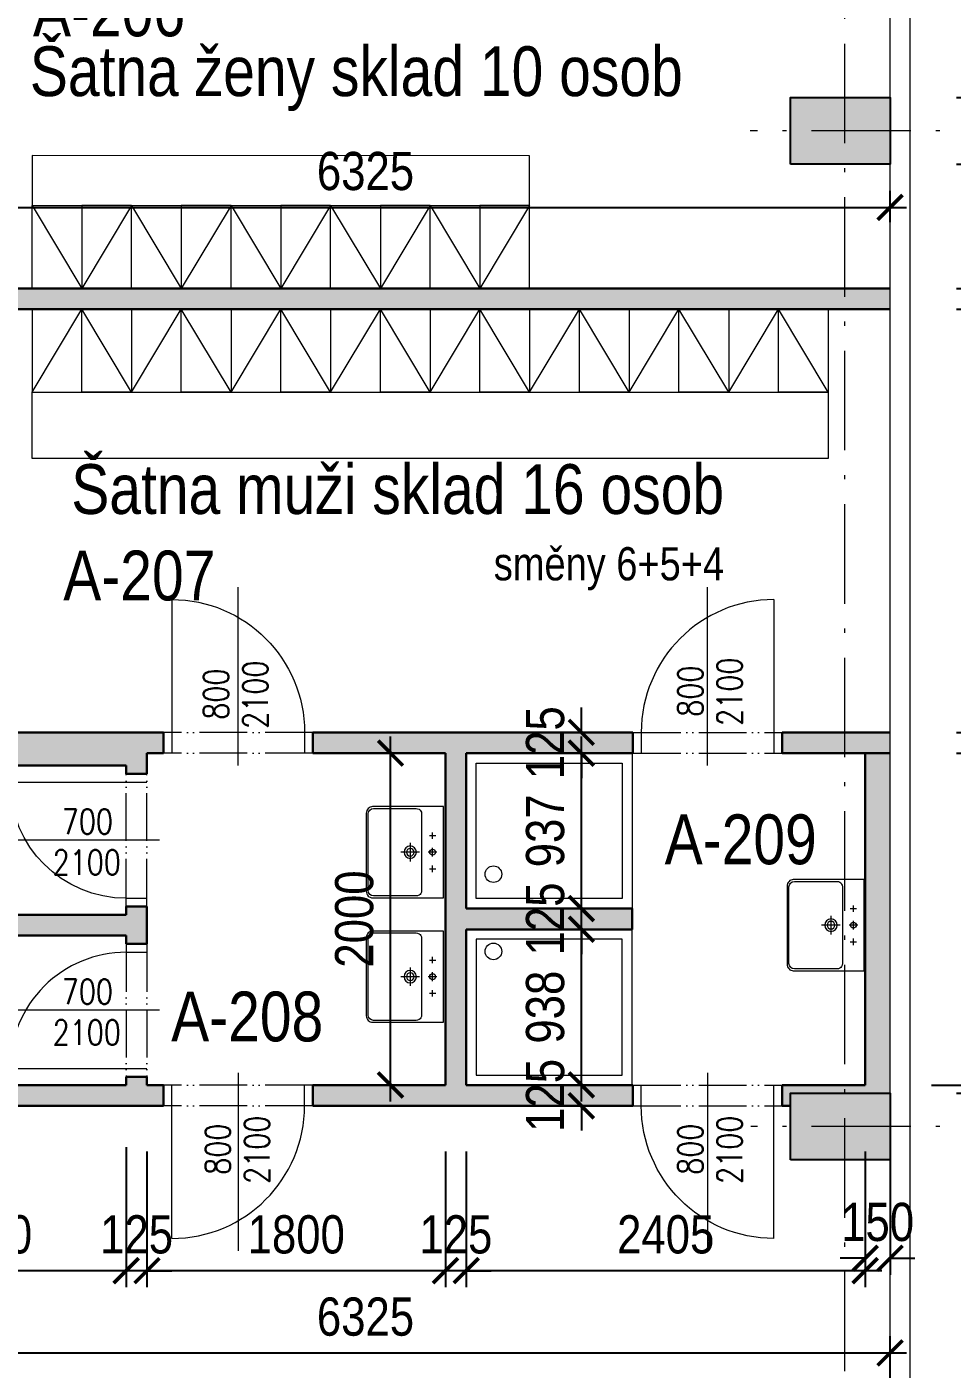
# Model space of a CAD drawing. Header units: millimetres. Extents: x 325046 to 1268204, y 1875583 to 2761998.
# Drawn here: x 1104380 to 1109959, y 2577430 to 2585519 of the extents above; entities that cross this region are included whole.
import ezdxf

# ---------------------------------------------------------------- set-up
doc = ezdxf.new("R2010")
doc.units = ezdxf.units.MM
doc.header["$LTSCALE"] = 100
doc.header["$PDMODE"] = 65
doc.linetypes.add('ACAD_ISO05W100', pattern=[33, 24, -3, 0, -3, 0, -3])
doc.linetypes.add('ACAD_ISO10W100', pattern=[18.5, 12, -3, 0.5, -3])
for name, color, linetype, lineweight, true_color in [('DVEŘE - POPIS', 7, 'Continuous', 5, 0x008a22), ('INTERIÉR', 7, 'Continuous', 5, 0xa65930), ('otvory', 7, 'Continuous', 20, 0xb30000), ('PŘÍČKY - SDK', 7, 'Continuous', 30, 0x6a1174), ('SANITA  - NOVÁ', 7, 'Continuous', 13, 0x3f3fde)]:
    doc.layers.add(name, color=color, linetype=linetype, lineweight=lineweight, true_color=true_color)
for name, color, linetype in [('kóty 100', 5, 'Continuous'), ('ČÍSLO MÍSTNOSTI', 4, 'Continuous'), ('ŽB- SLOUPY', 3, 'Continuous')]:
    doc.layers.add(name, color=color, linetype=linetype)
for name, color, linetype, lineweight in [('Objekty - osy', 5, 'ACAD_ISO10W100', 20), ('OBVODOVÝ PLÁŠŤ', 2, 'Continuous', 9), ('ŽB - Šraf-prefa', 253, 'Continuous', 13)]:
    doc.layers.add(name, color=color, linetype=linetype, lineweight=lineweight)
doc.layers.add('POPIS MÍSTNOSTÍ', color=7, linetype='Continuous', true_color=0x072bf2)
doc.layers.add('ŠRAF - SDK', color=7, linetype='Continuous', true_color=0xfbe0ee)
doc.styles.add('ARIAL NARROW', font='ARIALN.TTF')
doc.styles.add('FSIMPLEX', font='simplex.shx')
doc.dimstyles.new('100', dxfattribs={"dimscale": 100, "dimtxt": 2.3, "dimasz": 1.5, "dimexe": 1, "dimexo": 4, "dimgap": 1, "dimtad": 1, "dimdec": 0, "dimzin": 0, "dimdsep": 46, "dimtxsty": 'ARIAL NARROW', "dimblk": 'ARCHTICK', "dimcen": 4, "dimdle": 1, "dimclrd": 256, "dimclre": 256, "dimclrt": 7, "dimadec": 0, "dimazin": 0, "dimtfac": 1, "dimtdec": 0, "dimtix": 1, "dimtofl": 0, "dimtmove": 0, "dimatfit": 2, "dimldrblk": 'OBLIQUE', "dimfxl": 1, "dimtolj": 1, "dimtzin": 0, "dimlwd": -1, "dimlwe": -1, "dimarcsym": 1})

# ---------------------------------------------------------------- blocks, each defined once
blk = doc.blocks.new('A$C2DFD14CC')
at = {"layer": 'otvory', "linetype": 'ACAD_ISO05W100', "ltscale": 0.12}
for p, q in [((75, 0), (75, 800)), ((200, 0), (200, 800))]:
    blk.add_line(p, q, dxfattribs=at)
at = {"layer": 'otvory'}
for p, q in [((900, 750), (75, 750)), ((200, 50), (75, 50))]:
    blk.add_line(p, q, dxfattribs=at)
at = {"layer": 'otvory', "ltscale": 2, "transparency": 33554687}
blk.add_line((0, 400), (900, 400), dxfattribs=at)
blk.add_arc((200, 750), 700, 270, 0, dxfattribs=at)
blk = doc.blocks.new('umyvadlo')
for points in [[(-80.5, -65), (-100, -65), (-119.5, -65)], [(-100, -84.5), (-100, -65), (-100, -45.5)], [(26.2, -65), (-26.2, -65)], [(0, -38.8), (0, -91.2)], [(119.5, -65), (100, -65), (80.5, -65)], [(100, -84.5), (100, -65), (100, -45.5)], [(0, -143.8), (0, -256.2)], [(-56.2, -200), (56.2, -200)]]:
    blk.add_lwpolyline(points)
for points in [[(275, 0), (275, 0), (-275, 0), (-275, 0)], [(-275, 0), (-275, 0), (-275, -418.8), (-275, -418.8)], [(275, -418.8), (275, -418.8), (275, 0), (275, 0)], [(-275, -418.8), (-275, -418.8), (-275, -427.1), (-275, -427.1)], [(-275, -427.1), (-274.5, -436.8), (-270.6, -446.1), (-263.9, -453.1)], [(-263.9, -453.1), (-256.6, -460.7), (-246.3, -465), (-235.7, -465)], [(-235.7, -465), (-235.7, -465), (0, -465), (0, -465)], [(0, -465), (0, -465), (235.7, -465), (235.7, -465)], [(235.7, -465), (246.2, -465), (256.6, -460.7), (263.9, -453.1)], [(263.9, -453.1), (270.6, -446.1), (274.5, -436.8), (275, -427.1)], [(275, -427.1), (275, -427.1), (275, -418.8), (275, -418.8)]]:
    blk.add_open_spline(points, degree=3)
for points, knots in [([(17.5, -65), (17.5, -55.3), (9.7, -47.5), (0, -47.5), (-9.7, -47.5), (-17.5, -55.3), (-17.5, -65), (-17.5, -74.7), (-9.7, -82.5), (0, -82.5), (9.7, -82.5), (17.5, -74.7), (17.5, -65)], [0, 0, 0, 0, 1, 1, 1, 2, 2, 2, 3, 3, 3, 4, 4, 4, 4]), ([(0, -453.3), (0, -453.3), (231, -453.3), (231, -453.3), (248.9, -453.3), (263.3, -438.4), (263.3, -420.6), (263.3, -420.6), (263.3, -170.8), (263.3, -170.8), (263.3, -170.8), (263.3, -164.8), (263.3, -164.8), (263.3, -158.4), (262.3, -152.5), (259, -147), (256.3, -142.6), (252.5, -138.7), (248.1, -135.9), (243.2, -132.8), (237.7, -131.5), (231.9, -131.4), (231.9, -131.4), (231.9, -131.4), (231.9, -131.4), (231.9, -131.4), (0, -131.4), (0, -131.4), (0, -131.4), (0, -131.4), (0, -131.4), (0, -131.4), (-231.9, -131.4), (-231.9, -131.4), (-231.9, -131.4), (-231.9, -131.4), (-231.9, -131.4), (-237.7, -131.5), (-243.2, -132.8), (-248.1, -135.9), (-252.5, -138.7), (-256.3, -142.6), (-259, -147), (-262.3, -152.5), (-263.3, -158.4), (-263.3, -164.8), (-263.3, -164.8), (-263.3, -170.8), (-263.3, -170.8), (-263.3, -170.8), (-263.3, -420.6), (-263.3, -420.6), (-263.3, -438.4), (-248.9, -453.3), (-231, -453.3), (-231, -453.3), (0, -453.3), (0, -453.3)], [0, 0, 0, 0, 1, 1, 1, 2, 2, 2, 3, 3, 3, 4, 4, 4, 5, 5, 5, 6, 6, 6, 7, 7, 7, 8, 8, 8, 9, 9, 9, 10, 10, 10, 11, 11, 11, 12, 12, 12, 13, 13, 13, 14, 14, 14, 15, 15, 15, 16, 16, 16, 17, 17, 17, 18, 18, 18, 19, 19, 19, 19]), ([(-37.5, -200), (-37.5, -179.3), (-20.7, -162.5), (0, -162.5), (20.7, -162.5), (37.5, -179.3), (37.5, -200), (37.5, -220.7), (20.7, -237.5), (0, -237.5), (-20.7, -237.5), (-37.5, -220.7), (-37.5, -200)], [0, 0, 0, 0, 1, 1, 1, 2, 2, 2, 3, 3, 3, 4, 4, 4, 4]), ([(-23, -200), (-23, -187.3), (-12.7, -177), (0, -177), (12.7, -177), (23, -187.3), (23, -200), (23, -212.7), (12.7, -223), (0, -223), (-12.7, -223), (-23, -212.7), (-23, -200)], [0, 0, 0, 0, 1, 1, 1, 2, 2, 2, 3, 3, 3, 4, 4, 4, 4])]:
    blk.add_open_spline(points, degree=3, knots=knots)
blk = doc.blocks.new('A$C2DA8013F')
at = {"layer": 'otvory', "linetype": 'ACAD_ISO05W100', "ltscale": 0.12}
for p, q in [((874.6, 0), (874.6, 900)), ((999.6, 0), (999.6, 900))]:
    blk.add_line(p, q, dxfattribs=at)
at = {"layer": 'otvory'}
for p, q in [((74.6, 850), (999.6, 850)), ((874.6, 50), (999.6, 50))]:
    blk.add_line(p, q, dxfattribs=at)
at = {"layer": 'otvory', "ltscale": 2, "transparency": 33554687}
blk.add_line((1073.7, 450), (0, 450), dxfattribs=at)
blk.add_arc((874.6, 850), 800, 180, 270, dxfattribs=at)
blk = doc.blocks.new('_ARCHTICK')
at = {"color": 0, "linetype": 'ByBlock', "const_width": 0.15}
blk.add_lwpolyline([(-0.5, -0.5), (0.5, 0.5)], dxfattribs=at)
blk = doc.blocks.new('*D359')
at = {"layer": 'Defpoints', "color": 0, "transparency": 16777216}
for p in [(1107723.2, 2579142.7), (1108034.2, 2579142.7), (1108034.2, 2579017.7)]:
    blk.add_point(p, dxfattribs=at)
at = {"layer": 'kóty 100', "transparency": 16777216}
for p, q in [((1107723.2, 2579142.7), (1107723.2, 2579292.7)), ((1107634.2, 2579142.7), (1107623.2, 2579142.7)), ((1107634.2, 2579017.7), (1107623.2, 2579017.7)), ((1107723.2, 2579017.7), (1107723.2, 2578867.7))]:
    blk.add_line(p, q, dxfattribs=at)
at = {"layer": 'kóty 100', "transparency": 16777216, "xscale": 150, "yscale": 150, "zscale": 150}
for p, rotation in [((1107723.2, 2579142.7), 270), ((1107723.2, 2579017.7), 90)]:
    blk.add_blockref('_ARCHTICK', p, dxfattribs=dict(at, rotation=rotation))
at = {"layer": 'kóty 100', "color": 7, "transparency": 16777216, "insert": (1107505.8, 2579080.2), "char_height": 230, "attachment_point": 5, "rotation": 90, "style": 'ARIAL NARROW'}
blk.add_mtext('\\A1;125', dxfattribs=at)
blk = doc.blocks.new('_Oblique')
at = {"color": 0, "lineweight": -2}
blk.add_line((-0.5, -0.5), (0.5, 0.5), dxfattribs=at)
blk = doc.blocks.new('*D360')
at = {"layer": 'Defpoints', "color": 0, "transparency": 16777216}
for p in [(1107723.2, 2580080.7), (1108029.2, 2580080.7), (1108029.2, 2579142.7)]:
    blk.add_point(p, dxfattribs=at)
at = {"layer": 'kóty 100', "transparency": 16777216}
for p, q in [((1107723.2, 2579042.7), (1107723.2, 2580180.7)), ((1107629.2, 2580080.7), (1107623.2, 2580080.7)), ((1107629.2, 2579142.7), (1107623.2, 2579142.7))]:
    blk.add_line(p, q, dxfattribs=at)
at = {"layer": 'kóty 100', "transparency": 16777216, "xscale": 150, "yscale": 150, "zscale": 150}
for p, rotation in [((1107723.2, 2580080.7), 90), ((1107723.2, 2579142.7), 270)]:
    blk.add_blockref('_ARCHTICK', p, dxfattribs=dict(at, rotation=rotation))
at = {"layer": 'kóty 100', "color": 7, "transparency": 16777216, "insert": (1107505.8, 2579611.7), "char_height": 230, "attachment_point": 5, "rotation": 90, "style": 'ARIAL NARROW'}
blk.add_mtext('\\A1;938', dxfattribs=at)
blk = doc.blocks.new('*D361')
at = {"layer": 'Defpoints', "color": 0, "transparency": 16777216}
for p in [(1107723.2, 2580205.7), (1108029.2, 2580205.7), (1108029.2, 2580080.7)]:
    blk.add_point(p, dxfattribs=at)
at = {"layer": 'kóty 100', "transparency": 16777216}
for p, q in [((1107723.2, 2580205.7), (1107723.2, 2580355.7)), ((1107629.2, 2580205.7), (1107623.2, 2580205.7)), ((1107629.2, 2580080.7), (1107623.2, 2580080.7)), ((1107723.2, 2580080.7), (1107723.2, 2579930.7))]:
    blk.add_line(p, q, dxfattribs=at)
at = {"layer": 'kóty 100', "transparency": 16777216, "xscale": 150, "yscale": 150, "zscale": 150}
for p, rotation in [((1107723.2, 2580205.7), 270), ((1107723.2, 2580080.7), 90)]:
    blk.add_blockref('_ARCHTICK', p, dxfattribs=dict(at, rotation=rotation))
at = {"layer": 'kóty 100', "color": 7, "transparency": 16777216, "insert": (1107505.8, 2580143.2), "char_height": 230, "attachment_point": 5, "rotation": 90, "style": 'ARIAL NARROW'}
blk.add_mtext('\\A1;125', dxfattribs=at)
blk = doc.blocks.new('*D362')
at = {"layer": 'Defpoints', "color": 0, "transparency": 16777216}
for p in [(1107723.2, 2581142.7), (1108034.2, 2581142.7), (1108029.2, 2580205.7)]:
    blk.add_point(p, dxfattribs=at)
at = {"layer": 'kóty 100', "transparency": 16777216}
for p, q in [((1107723.2, 2580105.7), (1107723.2, 2581242.7)), ((1107634.2, 2581142.7), (1107623.2, 2581142.7)), ((1107629.2, 2580205.7), (1107623.2, 2580205.7))]:
    blk.add_line(p, q, dxfattribs=at)
at = {"layer": 'kóty 100', "transparency": 16777216, "xscale": 150, "yscale": 150, "zscale": 150}
for p, rotation in [((1107723.2, 2581142.7), 90), ((1107723.2, 2580205.7), 270)]:
    blk.add_blockref('_ARCHTICK', p, dxfattribs=dict(at, rotation=rotation))
at = {"layer": 'kóty 100', "color": 7, "transparency": 16777216, "insert": (1107505.8, 2580674.2), "char_height": 230, "attachment_point": 5, "rotation": 90, "style": 'ARIAL NARROW'}
blk.add_mtext('\\A1;937', dxfattribs=at)
blk = doc.blocks.new('*D363')
at = {"layer": 'Defpoints', "color": 0, "transparency": 16777216}
for p in [(1107723.2, 2581267.7), (1108034.2, 2581267.7), (1108034.2, 2581142.7)]:
    blk.add_point(p, dxfattribs=at)
at = {"layer": 'kóty 100', "transparency": 16777216}
for p, q in [((1107723.2, 2581267.7), (1107723.2, 2581417.7)), ((1107634.2, 2581267.7), (1107623.2, 2581267.7)), ((1107634.2, 2581142.7), (1107623.2, 2581142.7)), ((1107723.2, 2581142.7), (1107723.2, 2580992.7))]:
    blk.add_line(p, q, dxfattribs=at)
at = {"layer": 'kóty 100', "transparency": 16777216, "xscale": 150, "yscale": 150, "zscale": 150}
for p, rotation in [((1107723.2, 2581267.7), 270), ((1107723.2, 2581142.7), 90)]:
    blk.add_blockref('_ARCHTICK', p, dxfattribs=dict(at, rotation=rotation))
at = {"layer": 'kóty 100', "color": 7, "transparency": 16777216, "insert": (1107505.8, 2581205.2), "char_height": 230, "attachment_point": 5, "rotation": 90, "style": 'ARIAL NARROW'}
blk.add_mtext('\\A1;125', dxfattribs=at)
blk = doc.blocks.new('*D249')
at = {"layer": 'Defpoints', "color": 0, "transparency": 16777216}
for p in [(1109584.2, 2577528.2), (1109584.2, 2576655.1), (1103259.2, 2576405.1)]:
    blk.add_point(p, dxfattribs=at)
at = {"layer": 'kóty 100', "transparency": 16777216}
for p, q in [((1103259.2, 2576805.1), (1103259.2, 2577628.2)), ((1109584.2, 2577055.1), (1109584.2, 2577628.2)), ((1103159.2, 2577528.2), (1109684.2, 2577528.2))]:
    blk.add_line(p, q, dxfattribs=at)
at = {"layer": 'kóty 100', "transparency": 16777216, "xscale": 150, "yscale": 150, "zscale": 150, "rotation": 180}
blk.add_blockref('_ARCHTICK', (1103259.2, 2577528.2), dxfattribs=at)
at = {"layer": 'kóty 100', "transparency": 16777216, "xscale": 150, "yscale": 150, "zscale": 150}
blk.add_blockref('_ARCHTICK', (1109584.2, 2577528.2), dxfattribs=at)
at = {"layer": 'kóty 100', "color": 7, "transparency": 16777216, "insert": (1106421.7, 2577745.6), "char_height": 230, "attachment_point": 5, "style": 'ARIAL NARROW'}
blk.add_mtext('\\A1;6325', dxfattribs=at)
blk = doc.blocks.new('*D379')
at = {"layer": 'Defpoints', "color": 0, "transparency": 16777216}
for p in [(1109434.2, 2579142.7), (1109584.2, 2579092.7), (1109434.2, 2578098.7)]:
    blk.add_point(p, dxfattribs=at)
at = {"layer": 'kóty 100', "transparency": 16777216}
for p, q in [((1109434.2, 2578742.7), (1109434.2, 2577998.7)), ((1109584.2, 2578692.7), (1109584.2, 2577998.7)), ((1109434.2, 2578098.7), (1109284.2, 2578098.7)), ((1109584.2, 2578098.7), (1109734.2, 2578098.7))]:
    blk.add_line(p, q, dxfattribs=at)
at = {"layer": 'kóty 100', "transparency": 16777216, "xscale": 150, "yscale": 150, "zscale": 150}
blk.add_blockref('_ARCHTICK', (1109434.2, 2578098.7), dxfattribs=at)
at = {"layer": 'kóty 100', "transparency": 16777216, "xscale": 150, "yscale": 150, "zscale": 150, "rotation": 180}
blk.add_blockref('_ARCHTICK', (1109584.2, 2578098.7), dxfattribs=at)
at = {"layer": 'kóty 100', "color": 7, "transparency": 16777216, "insert": (1109509.2, 2578316.1), "char_height": 230, "attachment_point": 5, "style": 'ARIAL NARROW'}
blk.add_mtext('\\A1;150', dxfattribs=at)
blk = doc.blocks.new('*D380')
at = {"layer": 'Defpoints', "color": 0, "transparency": 16777216}
for p in [(1107029.2, 2579142.7), (1109434.2, 2579142.7), (1107029.2, 2578023.7)]:
    blk.add_point(p, dxfattribs=at)
at = {"layer": 'kóty 100', "transparency": 16777216}
for p, q in [((1107029.2, 2578742.7), (1107029.2, 2577923.7)), ((1109434.2, 2578742.7), (1109434.2, 2577923.7)), ((1109534.2, 2578023.7), (1106929.2, 2578023.7))]:
    blk.add_line(p, q, dxfattribs=at)
at = {"layer": 'kóty 100', "transparency": 16777216, "xscale": 150, "yscale": 150, "zscale": 150, "rotation": 180}
blk.add_blockref('_ARCHTICK', (1107029.2, 2578023.7), dxfattribs=at)
at = {"layer": 'kóty 100', "transparency": 16777216, "xscale": 150, "yscale": 150, "zscale": 150}
blk.add_blockref('_ARCHTICK', (1109434.2, 2578023.7), dxfattribs=at)
at = {"layer": 'kóty 100', "color": 7, "transparency": 16777216, "insert": (1108231.7, 2578241.1), "char_height": 230, "attachment_point": 5, "style": 'ARIAL NARROW'}
blk.add_mtext('\\A1;2405', dxfattribs=at)
blk = doc.blocks.new('*D381')
at = {"layer": 'Defpoints', "color": 0, "transparency": 16777216}
for p in [(1106904.2, 2579142.7), (1107029.2, 2579142.7), (1106904.2, 2578023.7)]:
    blk.add_point(p, dxfattribs=at)
at = {"layer": 'kóty 100', "transparency": 16777216}
for p, q in [((1106904.2, 2578742.7), (1106904.2, 2577923.7)), ((1107029.2, 2578742.7), (1107029.2, 2577923.7)), ((1106904.2, 2578023.7), (1106754.2, 2578023.7)), ((1107029.2, 2578023.7), (1107179.2, 2578023.7))]:
    blk.add_line(p, q, dxfattribs=at)
at = {"layer": 'kóty 100', "transparency": 16777216, "xscale": 150, "yscale": 150, "zscale": 150}
blk.add_blockref('_ARCHTICK', (1106904.2, 2578023.7), dxfattribs=at)
at = {"layer": 'kóty 100', "transparency": 16777216, "xscale": 150, "yscale": 150, "zscale": 150, "rotation": 180}
blk.add_blockref('_ARCHTICK', (1107029.2, 2578023.7), dxfattribs=at)
at = {"layer": 'kóty 100', "color": 7, "transparency": 16777216, "insert": (1106966.7, 2578241.1), "char_height": 230, "attachment_point": 5, "style": 'ARIAL NARROW'}
blk.add_mtext('\\A1;125', dxfattribs=at)
blk = doc.blocks.new('*D382')
at = {"layer": 'Defpoints', "color": 0, "transparency": 16777216}
for p in [(1105104.2, 2579142.7), (1106904.2, 2579142.7), (1105104.2, 2578023.7)]:
    blk.add_point(p, dxfattribs=at)
at = {"layer": 'kóty 100', "transparency": 16777216}
for p, q in [((1105104.2, 2578742.7), (1105104.2, 2577923.7)), ((1106904.2, 2578742.7), (1106904.2, 2577923.7)), ((1107004.2, 2578023.7), (1105004.2, 2578023.7))]:
    blk.add_line(p, q, dxfattribs=at)
at = {"layer": 'kóty 100', "transparency": 16777216, "xscale": 150, "yscale": 150, "zscale": 150, "rotation": 180}
blk.add_blockref('_ARCHTICK', (1105104.2, 2578023.7), dxfattribs=at)
at = {"layer": 'kóty 100', "transparency": 16777216, "xscale": 150, "yscale": 150, "zscale": 150}
blk.add_blockref('_ARCHTICK', (1106904.2, 2578023.7), dxfattribs=at)
at = {"layer": 'kóty 100', "color": 7, "transparency": 16777216, "insert": (1106004.2, 2578241.1), "char_height": 230, "attachment_point": 5, "style": 'ARIAL NARROW'}
blk.add_mtext('\\A1;1800', dxfattribs=at)
blk = doc.blocks.new('*D383')
at = {"layer": 'Defpoints', "color": 0, "transparency": 16777216}
for p in [(1104979.2, 2579142.7), (1105104.2, 2579142.7), (1104979.2, 2578023.7)]:
    blk.add_point(p, dxfattribs=at)
at = {"layer": 'kóty 100', "transparency": 16777216}
for p, q in [((1104979.2, 2578742.7), (1104979.2, 2577923.7)), ((1105104.2, 2578742.7), (1105104.2, 2577923.7)), ((1104979.2, 2578023.7), (1104829.2, 2578023.7)), ((1105104.2, 2578023.7), (1105254.2, 2578023.7))]:
    blk.add_line(p, q, dxfattribs=at)
at = {"layer": 'kóty 100', "transparency": 16777216, "xscale": 150, "yscale": 150, "zscale": 150}
blk.add_blockref('_ARCHTICK', (1104979.2, 2578023.7), dxfattribs=at)
at = {"layer": 'kóty 100', "transparency": 16777216, "xscale": 150, "yscale": 150, "zscale": 150, "rotation": 180}
blk.add_blockref('_ARCHTICK', (1105104.2, 2578023.7), dxfattribs=at)
at = {"layer": 'kóty 100', "color": 7, "transparency": 16777216, "insert": (1105041.7, 2578241.1), "char_height": 230, "attachment_point": 5, "style": 'ARIAL NARROW'}
blk.add_mtext('\\A1;125', dxfattribs=at)
blk = doc.blocks.new('*D250')
at = {"layer": 'Defpoints', "color": 0, "transparency": 16777216}
for p in [(1103259.2, 2579167.7), (1104979.2, 2579167.7), (1103259.2, 2578023.7)]:
    blk.add_point(p, dxfattribs=at)
at = {"layer": 'kóty 100', "transparency": 16777216}
for p, q in [((1103259.2, 2578767.7), (1103259.2, 2577923.7)), ((1104979.2, 2578767.7), (1104979.2, 2577923.7)), ((1105079.2, 2578023.7), (1103159.2, 2578023.7))]:
    blk.add_line(p, q, dxfattribs=at)
at = {"layer": 'kóty 100', "transparency": 16777216, "xscale": 150, "yscale": 150, "zscale": 150, "rotation": 180}
blk.add_blockref('_ARCHTICK', (1103259.2, 2578023.7), dxfattribs=at)
at = {"layer": 'kóty 100', "transparency": 16777216, "xscale": 150, "yscale": 150, "zscale": 150}
blk.add_blockref('_ARCHTICK', (1104979.2, 2578023.7), dxfattribs=at)
at = {"layer": 'kóty 100', "color": 7, "transparency": 16777216, "insert": (1104119.2, 2578241.1), "char_height": 230, "attachment_point": 5, "style": 'ARIAL NARROW'}
blk.add_mtext('\\A1;1720', dxfattribs=at)
blk = doc.blocks.new('*D384')
at = {"layer": 'Defpoints', "color": 0, "transparency": 16777216}
for p in [(1106572.3, 2581142.7), (1106904.2, 2581142.7), (1106904.2, 2579142.7)]:
    blk.add_point(p, dxfattribs=at)
at = {"layer": 'kóty 100', "transparency": 16777216}
for p, q in [((1106572.3, 2579042.7), (1106572.3, 2581242.7)), ((1106504.2, 2581142.7), (1106472.3, 2581142.7)), ((1106504.2, 2579142.7), (1106472.3, 2579142.7))]:
    blk.add_line(p, q, dxfattribs=at)
at = {"layer": 'kóty 100', "transparency": 16777216, "xscale": 150, "yscale": 150, "zscale": 150}
for p, rotation in [((1106572.3, 2581142.7), 90), ((1106572.3, 2579142.7), 270)]:
    blk.add_blockref('_ARCHTICK', p, dxfattribs=dict(at, rotation=rotation))
at = {"layer": 'kóty 100', "color": 7, "transparency": 16777216, "insert": (1106354.9, 2580142.7), "char_height": 230, "attachment_point": 5, "rotation": 90, "style": 'ARIAL NARROW'}
blk.add_mtext('\\A1;2000', dxfattribs=at)
blk = doc.blocks.new('*D398')
at = {"layer": 'Defpoints', "color": 0, "transparency": 16777216}
for p in [(1109584.2, 2586292.7), (1109584.2, 2585092.7), (1110661.8, 2585092.7)]:
    blk.add_point(p, dxfattribs=at)
at = {"layer": 'kóty 100', "transparency": 16777216}
for p, q in [((1110661.8, 2586392.7), (1110661.8, 2584992.7)), ((1109984.2, 2586292.7), (1110761.8, 2586292.7)), ((1109984.2, 2585092.7), (1110761.8, 2585092.7))]:
    blk.add_line(p, q, dxfattribs=at)
at = {"layer": 'kóty 100', "transparency": 16777216, "xscale": 150, "yscale": 150, "zscale": 150}
for p, rotation in [((1110661.8, 2586292.7), 90), ((1110661.8, 2585092.7), 270)]:
    blk.add_blockref('_ARCHTICK', p, dxfattribs=dict(at, rotation=rotation))
at = {"layer": 'kóty 100', "color": 7, "transparency": 16777216, "insert": (1110444.4, 2585692.7), "char_height": 230, "attachment_point": 5, "rotation": 90, "style": 'ARIAL NARROW'}
blk.add_mtext('\\A1;1200', dxfattribs=at)
blk = doc.blocks.new('*D399')
at = {"layer": 'Defpoints', "color": 0, "transparency": 16777216}
for p in [(1109584.2, 2585092.7), (1109584.2, 2584692.7), (1110661.8, 2584692.7)]:
    blk.add_point(p, dxfattribs=at)
at = {"layer": 'kóty 100', "transparency": 16777216}
for p, q in [((1110661.8, 2585092.7), (1110661.8, 2585242.7)), ((1109984.2, 2585092.7), (1110761.8, 2585092.7)), ((1109984.2, 2584692.7), (1110761.8, 2584692.7)), ((1110661.8, 2584692.7), (1110661.8, 2584542.7))]:
    blk.add_line(p, q, dxfattribs=at)
at = {"layer": 'kóty 100', "transparency": 16777216, "xscale": 150, "yscale": 150, "zscale": 150}
for p, rotation in [((1110661.8, 2585092.7), 270), ((1110661.8, 2584692.7), 90)]:
    blk.add_blockref('_ARCHTICK', p, dxfattribs=dict(at, rotation=rotation))
at = {"layer": 'kóty 100', "color": 7, "transparency": 16777216, "insert": (1110444.4, 2584892.7), "char_height": 230, "attachment_point": 5, "rotation": 90, "style": 'ARIAL NARROW'}
blk.add_mtext('\\A1;400', dxfattribs=at)
blk = doc.blocks.new('*D400')
at = {"layer": 'Defpoints', "color": 0, "transparency": 16777216}
for p in [(1109584.2, 2584692.7), (1109584.2, 2583942.7), (1110661.8, 2583942.7)]:
    blk.add_point(p, dxfattribs=at)
at = {"layer": 'kóty 100', "transparency": 16777216}
for p, q in [((1110661.8, 2584792.7), (1110661.8, 2583842.7)), ((1109984.2, 2584692.7), (1110761.8, 2584692.7)), ((1109984.2, 2583942.7), (1110761.8, 2583942.7))]:
    blk.add_line(p, q, dxfattribs=at)
at = {"layer": 'kóty 100', "transparency": 16777216, "xscale": 150, "yscale": 150, "zscale": 150}
for p, rotation in [((1110661.8, 2584692.7), 90), ((1110661.8, 2583942.7), 270)]:
    blk.add_blockref('_ARCHTICK', p, dxfattribs=dict(at, rotation=rotation))
at = {"layer": 'kóty 100', "color": 7, "transparency": 16777216, "insert": (1110444.4, 2584317.7), "char_height": 230, "attachment_point": 5, "rotation": 90, "style": 'ARIAL NARROW'}
blk.add_mtext('\\A1;750', dxfattribs=at)
blk = doc.blocks.new('*D401')
at = {"layer": 'Defpoints', "color": 0, "transparency": 16777216}
for p in [(1109584.2, 2583942.7), (1109584.2, 2583817.7), (1110661.8, 2583817.7)]:
    blk.add_point(p, dxfattribs=at)
at = {"layer": 'kóty 100', "transparency": 16777216}
for p, q in [((1110661.8, 2583942.7), (1110661.8, 2584092.7)), ((1109984.2, 2583942.7), (1110761.8, 2583942.7)), ((1109984.2, 2583817.7), (1110761.8, 2583817.7)), ((1110661.8, 2583817.7), (1110661.8, 2583667.7))]:
    blk.add_line(p, q, dxfattribs=at)
at = {"layer": 'kóty 100', "transparency": 16777216, "xscale": 150, "yscale": 150, "zscale": 150}
for p, rotation in [((1110661.8, 2583942.7), 270), ((1110661.8, 2583817.7), 90)]:
    blk.add_blockref('_ARCHTICK', p, dxfattribs=dict(at, rotation=rotation))
at = {"layer": 'kóty 100', "color": 7, "transparency": 16777216, "insert": (1110444.4, 2583880.2), "char_height": 230, "attachment_point": 5, "rotation": 90, "style": 'ARIAL NARROW'}
blk.add_mtext('\\A1;125', dxfattribs=at)
blk = doc.blocks.new('*D402')
at = {"layer": 'Defpoints', "color": 0, "transparency": 16777216}
for p in [(1109584.2, 2583817.7), (1109584.2, 2581267.7), (1110661.8, 2581267.7)]:
    blk.add_point(p, dxfattribs=at)
at = {"layer": 'kóty 100', "transparency": 16777216}
for p, q in [((1110661.8, 2583917.7), (1110661.8, 2581167.7)), ((1109984.2, 2583817.7), (1110761.8, 2583817.7)), ((1109984.2, 2581267.7), (1110761.8, 2581267.7))]:
    blk.add_line(p, q, dxfattribs=at)
at = {"layer": 'kóty 100', "transparency": 16777216, "xscale": 150, "yscale": 150, "zscale": 150}
for p, rotation in [((1110661.8, 2583817.7), 90), ((1110661.8, 2581267.7), 270)]:
    blk.add_blockref('_ARCHTICK', p, dxfattribs=dict(at, rotation=rotation))
at = {"layer": 'kóty 100', "color": 7, "transparency": 16777216, "insert": (1110444.4, 2582542.7), "char_height": 230, "attachment_point": 5, "rotation": 90, "style": 'ARIAL NARROW'}
blk.add_mtext('\\A1;2550', dxfattribs=at)
blk = doc.blocks.new('*D403')
at = {"layer": 'Defpoints', "color": 0, "transparency": 16777216}
for p in [(1109584.2, 2581267.7), (1109584.2, 2581142.7), (1110661.8, 2581142.7)]:
    blk.add_point(p, dxfattribs=at)
at = {"layer": 'kóty 100', "transparency": 16777216}
for p, q in [((1110661.8, 2581267.7), (1110661.8, 2581417.7)), ((1109984.2, 2581267.7), (1110761.8, 2581267.7)), ((1109984.2, 2581142.7), (1110761.8, 2581142.7)), ((1110661.8, 2581142.7), (1110661.8, 2580992.7))]:
    blk.add_line(p, q, dxfattribs=at)
at = {"layer": 'kóty 100', "transparency": 16777216, "xscale": 150, "yscale": 150, "zscale": 150}
for p, rotation in [((1110661.8, 2581267.7), 270), ((1110661.8, 2581142.7), 90)]:
    blk.add_blockref('_ARCHTICK', p, dxfattribs=dict(at, rotation=rotation))
at = {"layer": 'kóty 100', "color": 7, "transparency": 16777216, "insert": (1110444.4, 2581205.2), "char_height": 230, "attachment_point": 5, "rotation": 90, "style": 'ARIAL NARROW'}
blk.add_mtext('\\A1;125', dxfattribs=at)
blk = doc.blocks.new('*D404')
at = {"layer": 'Defpoints', "color": 0, "transparency": 16777216}
for p in [(1109434.2, 2579142.7), (1109584.2, 2579092.7), (1110661.8, 2579092.7)]:
    blk.add_point(p, dxfattribs=at)
at = {"layer": 'kóty 100', "transparency": 16777216}
for p, q in [((1110661.8, 2579142.7), (1110661.8, 2579292.7)), ((1109834.2, 2579142.7), (1110761.8, 2579142.7)), ((1109984.2, 2579092.7), (1110761.8, 2579092.7)), ((1110661.8, 2579092.7), (1110661.8, 2578942.7))]:
    blk.add_line(p, q, dxfattribs=at)
at = {"layer": 'kóty 100', "transparency": 16777216, "xscale": 150, "yscale": 150, "zscale": 150}
for p, rotation in [((1110661.8, 2579142.7), 270), ((1110661.8, 2579092.7), 90)]:
    blk.add_blockref('_ARCHTICK', p, dxfattribs=dict(at, rotation=rotation))
at = {"layer": 'kóty 100', "color": 7, "transparency": 16777216, "insert": (1110444.4, 2579117.7), "char_height": 230, "attachment_point": 5, "rotation": 90, "style": 'ARIAL NARROW'}
blk.add_mtext('\\A1;50', dxfattribs=at)
blk = doc.blocks.new('*D406')
at = {"layer": 'Defpoints', "color": 0, "transparency": 16777216}
for p in [(1109584.2, 2584431.6), (1103259.2, 2583942.7), (1109584.2, 2583942.7)]:
    blk.add_point(p, dxfattribs=at)
at = {"layer": 'kóty 100', "transparency": 16777216}
for p, q in [((1103259.2, 2584342.7), (1103259.2, 2584531.6)), ((1109584.2, 2584342.7), (1109584.2, 2584531.6)), ((1103159.2, 2584431.6), (1109684.2, 2584431.6))]:
    blk.add_line(p, q, dxfattribs=at)
at = {"layer": 'kóty 100', "transparency": 16777216, "xscale": 150, "yscale": 150, "zscale": 150, "rotation": 180}
blk.add_blockref('_ARCHTICK', (1103259.2, 2584431.6), dxfattribs=at)
at = {"layer": 'kóty 100', "transparency": 16777216, "xscale": 150, "yscale": 150, "zscale": 150}
blk.add_blockref('_ARCHTICK', (1109584.2, 2584431.6), dxfattribs=at)
at = {"layer": 'kóty 100', "color": 7, "transparency": 16777216, "insert": (1106421.7, 2584649), "char_height": 230, "attachment_point": 5, "style": 'ARIAL NARROW'}
blk.add_mtext('\\A1;6325', dxfattribs=at)
blk = doc.blocks.new('*D409')
at = {"layer": 'Defpoints', "color": 0, "transparency": 16777216}
for p in [(1109584.2, 2581142.7), (1109434.2, 2579142.7), (1110661.8, 2579142.7)]:
    blk.add_point(p, dxfattribs=at)
at = {"layer": 'kóty 100', "transparency": 16777216}
for p, q in [((1110661.8, 2581242.7), (1110661.8, 2579042.7)), ((1109984.2, 2581142.7), (1110761.8, 2581142.7)), ((1109834.2, 2579142.7), (1110761.8, 2579142.7))]:
    blk.add_line(p, q, dxfattribs=at)
at = {"layer": 'kóty 100', "transparency": 16777216, "xscale": 150, "yscale": 150, "zscale": 150}
for p, rotation in [((1110661.8, 2581142.7), 90), ((1110661.8, 2579142.7), 270)]:
    blk.add_blockref('_ARCHTICK', p, dxfattribs=dict(at, rotation=rotation))
at = {"layer": 'kóty 100', "color": 7, "transparency": 16777216, "insert": (1110444.4, 2580142.7), "char_height": 230, "attachment_point": 5, "rotation": 90, "style": 'ARIAL NARROW'}
blk.add_mtext('\\A1;2000', dxfattribs=at)

msp = doc.modelspace()

# ---------------------------------------------------------------- hatches: boundary and pattern name
at = {"layer": 'ŠRAF - SDK'}
h = msp.add_hatch(color=256, dxfattribs=at)
h.dxf.hatch_style = 1
h.paths.add_polyline_path([(1109584.2, 2583942.7), (1103259.2, 2583942.7), (1103259.2, 2585492.7), (1103109.2, 2585492.7), (1103109.2, 2583817.7), (1103409.2, 2583817.7), (1103409.2, 2583117.7), (1103109.2, 2583117.7), (1103109.2, 2582267.7), (1103259.2, 2582267.7), (1103259.2, 2582992.7), (1103534.2, 2582992.7), (1103534.2, 2583817.7), (1109584.2, 2583817.7)])
h = msp.add_hatch(color=256, dxfattribs=at)
h.dxf.hatch_style = 1
h.paths.add_polyline_path([(1108984.2, 2573042.7), (1103259.2, 2573042.7), (1103259.2, 2578067.7), (1103109.2, 2578067.7), (1103109.2, 2572892.7), (1108984.2, 2572892.7)])
h.paths.add_polyline_path([(1105204.2, 2581267.7), (1103259.2, 2581267.7), (1103259.2, 2581367.7), (1103109.2, 2581367.7), (1103109.2, 2578967.7), (1103259.2, 2578967.7), (1103259.2, 2579017.7), (1105204.2, 2579017.7), (1105204.2, 2579142.7), (1105104.2, 2579142.7), (1105104.2, 2579192.7), (1104979.2, 2579192.7), (1104979.2, 2579142.7), (1103259.2, 2579142.7), (1103259.2, 2580042.7), (1104979.2, 2580042.7), (1104979.2, 2579992.7), (1105104.2, 2579992.7), (1105104.2, 2580217.7), (1104979.2, 2580217.7), (1104979.2, 2580167.7), (1103259.2, 2580167.7), (1103259.2, 2581067.7), (1104979.2, 2581067.7), (1104979.2, 2581017.7), (1105104.2, 2581017.7), (1105104.2, 2581142.7), (1105204.2, 2581142.7)])
h = msp.add_hatch(color=256, dxfattribs=at)
h.dxf.hatch_style = 1
h.paths.add_polyline_path([(1108034.2, 2581267.7), (1106104.2, 2581267.7), (1106104.2, 2581142.7), (1106904.2, 2581142.7), (1106904.2, 2579142.7), (1106104.2, 2579142.7), (1106104.2, 2579017.7), (1108034.2, 2579017.7), (1108034.2, 2579142.7), (1107029.2, 2579142.7), (1107029.2, 2580080.7), (1108029.2, 2580080.7), (1108029.2, 2580205.7), (1107029.2, 2580205.7), (1107029.2, 2581142.7), (1108034.2, 2581142.7)])
h.paths.add_polyline_path([(1109584.2, 2581067.7), (1109434.2, 2581067.7), (1109434.2, 2579017.7), (1109584.2, 2579017.7)])
h.paths.add_polyline_path([(1109434.2, 2579142.7), (1108934.2, 2579142.7), (1108934.2, 2579017.7), (1108984.2, 2579017.7), (1109434.2, 2579017.7)])
h.paths.add_polyline_path([(1108934.2, 2581142.7), (1109434.2, 2581142.7), (1109434.2, 2581067.7), (1109584.2, 2581067.7), (1109584.2, 2581267.7), (1108934.2, 2581267.7)])
at = {"layer": 'ŽB - Šraf-prefa'}
h = msp.add_hatch(color=256, dxfattribs=at)
h.dxf.hatch_style = 1
h.paths.add_polyline_path([(1108984.2, 2584692.7), (1108984.2, 2585092.7), (1109584.2, 2585092.7), (1109584.2, 2584692.7)])
h = msp.add_hatch(color=256, dxfattribs=at)
h.dxf.hatch_style = 1
h.paths.add_polyline_path([(1108984.2, 2578692.7), (1108984.2, 2579092.7), (1109584.2, 2579092.7), (1109584.2, 2578692.7)])

# ---------------------------------------------------------------- linework, layer by layer
at = {"layer": 'INTERIÉR'}
for points in [[(1104411.3, 2584442.7), (1107411.3, 2584442.7), (1107411.3, 2584742.7), (1104411.4, 2584743.3), (1104411.3, 2584442.7)], [(1104411.3, 2584442.7), (1104711.3, 2584442.7), (1104711.3, 2583942.7), (1104411.3, 2583942.7), (1104411.3, 2584442.7), (1104711.3, 2583942.7)], [(1105011.3, 2584442.7), (1104711.3, 2584442.7), (1104711.4, 2583942.7), (1105011.4, 2583942.7), (1105011.3, 2584442.7), (1104711.4, 2583942.7)], [(1105011.3, 2584442.7), (1105311.3, 2584442.7), (1105311.3, 2583942.7), (1105011.3, 2583942.7), (1105011.3, 2584442.7), (1105311.3, 2583942.7)], [(1105611.3, 2584442.7), (1105311.3, 2584442.7), (1105311.4, 2583942.7), (1105611.4, 2583942.7), (1105611.3, 2584442.7), (1105311.4, 2583942.7)], [(1105611.3, 2584442.7), (1105911.3, 2584442.7), (1105911.3, 2583942.7), (1105611.3, 2583942.7), (1105611.3, 2584442.7), (1105911.3, 2583942.7)], [(1106211.3, 2584442.7), (1105911.3, 2584442.7), (1105911.4, 2583942.7), (1106211.4, 2583942.7), (1106211.3, 2584442.7), (1105911.4, 2583942.7)], [(1106211.3, 2584442.7), (1106511.3, 2584442.7), (1106511.3, 2583942.7), (1106211.3, 2583942.7), (1106211.3, 2584442.7), (1106511.3, 2583942.7)], [(1106811.3, 2584442.7), (1106511.3, 2584442.7), (1106511.4, 2583942.7), (1106811.4, 2583942.7), (1106811.3, 2584442.7), (1106511.4, 2583942.7)], [(1106811.3, 2584442.7), (1107111.3, 2584442.7), (1107111.3, 2583942.7), (1106811.3, 2583942.7), (1106811.3, 2584442.7), (1107111.3, 2583942.7)], [(1107411.3, 2584442.7), (1107111.3, 2584442.7), (1107111.4, 2583942.7), (1107411.4, 2583942.7), (1107411.3, 2584442.7), (1107111.4, 2583942.7)], [(1104411.3, 2583317.7), (1104711.3, 2583317.7), (1104711.3, 2583817.7), (1104411.3, 2583817.7), (1104411.3, 2583317.7), (1104711.3, 2583817.7)], [(1105011.3, 2583317.7), (1104711.3, 2583317.7), (1104711.4, 2583817.7), (1105011.4, 2583817.7), (1105011.3, 2583317.7), (1104711.4, 2583817.7)], [(1105011.3, 2583317.7), (1105311.3, 2583317.7), (1105311.3, 2583817.7), (1105011.3, 2583817.7), (1105011.3, 2583317.7), (1105311.3, 2583817.7)], [(1105611.3, 2583317.7), (1105311.3, 2583317.7), (1105311.4, 2583817.7), (1105611.4, 2583817.7), (1105611.3, 2583317.7), (1105311.4, 2583817.7)], [(1105611.3, 2583317.7), (1105911.3, 2583317.7), (1105911.3, 2583817.7), (1105611.3, 2583817.7), (1105611.3, 2583317.7), (1105911.3, 2583817.7)], [(1106211.3, 2583317.7), (1105911.3, 2583317.7), (1105911.4, 2583817.7), (1106211.4, 2583817.7), (1106211.3, 2583317.7), (1105911.4, 2583817.7)], [(1106211.3, 2583317.7), (1106511.3, 2583317.7), (1106511.3, 2583817.7), (1106211.3, 2583817.7), (1106211.3, 2583317.7), (1106511.3, 2583817.7)], [(1106811.3, 2583317.7), (1106511.3, 2583317.7), (1106511.4, 2583817.7), (1106811.4, 2583817.7), (1106811.3, 2583317.7), (1106511.4, 2583817.7)], [(1106811.3, 2583317.7), (1107111.3, 2583317.7), (1107111.3, 2583817.7), (1106811.3, 2583817.7), (1106811.3, 2583317.7), (1107111.3, 2583817.7)], [(1107411.3, 2583317.7), (1107111.3, 2583317.7), (1107111.4, 2583817.7), (1107411.4, 2583817.7), (1107411.3, 2583317.7), (1107111.4, 2583817.7)], [(1107411.3, 2583317.7), (1107711.3, 2583317.7), (1107711.3, 2583817.7), (1107411.3, 2583817.7), (1107411.3, 2583317.7), (1107711.3, 2583817.7)], [(1108011.3, 2583317.7), (1107711.3, 2583317.7), (1107711.4, 2583817.7), (1108011.4, 2583817.7), (1108011.3, 2583317.7), (1107711.4, 2583817.7)], [(1108011.3, 2583317.7), (1108311.3, 2583317.7), (1108311.3, 2583817.7), (1108011.3, 2583817.7), (1108011.3, 2583317.7), (1108311.3, 2583817.7)], [(1108611.3, 2583317.7), (1108311.3, 2583317.7), (1108311.4, 2583817.7), (1108611.4, 2583817.7), (1108611.3, 2583317.7), (1108311.4, 2583817.7)], [(1108611.3, 2583317.7), (1108911.3, 2583317.7), (1108911.3, 2583817.7), (1108611.3, 2583817.7), (1108611.3, 2583317.7), (1108911.3, 2583817.7)], [(1109211.3, 2583317.7), (1108911.3, 2583317.7), (1108911.4, 2583817.7), (1109211.4, 2583817.7), (1109211.3, 2583317.7), (1108911.4, 2583817.7)], [(1104411.3, 2583317.7), (1109211.3, 2583317.7), (1109211.3, 2582917.7), (1104411.4, 2582917.1), (1104411.3, 2583317.7)]]:
    msp.add_lwpolyline(points, dxfattribs=at)
at = {"layer": 'Objekty - osy', "ltscale": 0.5}
for points in [[(1109309.2, 2591892.7), (1109309.2, 2571082.9)], [(1110635.1, 2584892.7), (1108740, 2584892.7)], [(1110635.1, 2578892.7), (1108745.5, 2578892.7)]]:
    msp.add_lwpolyline(points, dxfattribs=at)
at = {"layer": 'OBVODOVÝ PLÁŠŤ'}
for points in [[(1108959.2, 2591362.7), (1109704.2, 2591362.7), (1109704.2, 2571254.8), (1109584.2, 2571254.8)], [(1109584.2, 2571254.8), (1109584.2, 2591242.7), (1108959.2, 2591242.7)]]:
    msp.add_lwpolyline(points, dxfattribs=at)
at = {"layer": 'PŘÍČKY - SDK'}
for p, q in [((1109584.2, 2583942.7), (1103259.2, 2583942.7)), ((1109584.2, 2583817.7), (1103534.2, 2583817.7)), ((1105204.2, 2581267.7), (1103259.2, 2581267.7)), ((1105204.2, 2581267.7), (1105204.2, 2581142.7)), ((1108034.2, 2581267.7), (1106104.2, 2581267.7)), ((1106104.2, 2581267.7), (1106104.2, 2581142.7)), ((1108034.2, 2581142.7), (1108034.2, 2581267.7)), ((1109584.2, 2581267.7), (1108934.2, 2581267.7)), ((1108934.2, 2581142.7), (1108934.2, 2581267.7)), ((1105204.2, 2581142.7), (1105104.2, 2581142.7)), ((1105104.2, 2581142.7), (1105104.2, 2581017.7)), ((1105104.2, 2581142.7), (1105104.2, 2581017.7)), ((1105104.2, 2581017.7), (1105104.2, 2581142.7)), ((1106904.2, 2581142.7), (1106104.2, 2581142.7)), ((1106904.2, 2579142.7), (1106904.2, 2581142.7)), ((1107029.2, 2580205.7), (1107029.2, 2581142.7)), ((1108034.2, 2581142.7), (1107029.2, 2581142.7)), ((1109584.2, 2581142.7), (1108934.2, 2581142.7)), ((1109434.2, 2579142.7), (1109434.2, 2581142.7)), ((1104979.2, 2581067.7), (1103259.2, 2581067.7)), ((1104979.2, 2581067.7), (1104979.2, 2581017.7)), ((1104979.2, 2581067.7), (1104979.2, 2581017.7)), ((1105104.2, 2581017.7), (1104979.2, 2581017.7)), ((1105104.2, 2581017.7), (1104979.2, 2581017.7)), ((1104979.2, 2580167.7), (1104979.2, 2580217.7)), ((1105104.2, 2580217.7), (1104979.2, 2580217.7)), ((1105104.2, 2580217.7), (1105104.2, 2579992.7)), ((1108029.2, 2580205.7), (1107029.2, 2580205.7)), ((1108029.2, 2580205.7), (1108029.2, 2580080.7)), ((1104979.2, 2580167.7), (1103259.2, 2580167.7)), ((1104979.2, 2580042.7), (1103259.2, 2580042.7)), ((1104979.2, 2580042.7), (1104979.2, 2579992.7)), ((1107029.2, 2579142.7), (1107029.2, 2580080.7)), ((1108029.2, 2580080.7), (1107029.2, 2580080.7)), ((1105104.2, 2579992.7), (1104979.2, 2579992.7)), ((1104979.2, 2579142.7), (1103259.2, 2579142.7)), ((1104979.2, 2579142.7), (1104979.2, 2579192.7)), ((1105104.2, 2579192.7), (1104979.2, 2579192.7)), ((1105104.2, 2579142.7), (1105104.2, 2579192.7)), ((1105104.2, 2579192.7), (1105104.2, 2579142.7)), ((1105204.2, 2579142.7), (1105104.2, 2579142.7)), ((1105204.2, 2579017.7), (1105204.2, 2579142.7)), ((1106904.2, 2579142.7), (1106104.2, 2579142.7)), ((1106104.2, 2579017.7), (1106104.2, 2579142.7)), ((1108034.2, 2579142.7), (1107029.2, 2579142.7)), ((1108034.2, 2579017.7), (1108034.2, 2579142.7)), ((1109434.2, 2579142.7), (1108934.2, 2579142.7)), ((1108934.2, 2579017.7), (1108934.2, 2579142.7)), ((1105204.2, 2579017.7), (1103259.2, 2579017.7)), ((1108034.2, 2579017.7), (1106104.2, 2579017.7)), ((1108984.2, 2579017.7), (1108934.2, 2579017.7))]:
    msp.add_line(p, q, dxfattribs=at)
at = {"layer": 'SANITA  - NOVÁ'}
for points in [[(1107029.2, 2581142.7), (1108029.2, 2581142.7), (1108029.2, 2580205.7), (1107029.2, 2580205.7), (1107029.2, 2581142.7)], [(1107029.2, 2579142.7), (1108029.2, 2579142.7), (1108029.2, 2580080.7), (1107029.2, 2580080.7), (1107029.2, 2579142.7)]]:
    msp.add_lwpolyline(points, dxfattribs=at)
for points in [[(1107089.2, 2581082.7), (1107969.2, 2581082.7), (1107969.2, 2580265.7), (1107089.2, 2580265.7)], [(1107089.2, 2579202.7), (1107969.2, 2579202.7), (1107969.2, 2580020.7), (1107089.2, 2580020.7)]]:
    msp.add_lwpolyline(points, close=True, dxfattribs=at)
for centre in [(1107192.9, 2580413), (1107192.9, 2579947.5)]:
    msp.add_circle(centre, 50, dxfattribs=at)
at = {"layer": 'ŽB- SLOUPY'}
for points in [[(1108984.2, 2584692.7), (1108984.2, 2585092.7), (1109584.2, 2585092.7), (1109584.2, 2584692.7)], [(1108984.2, 2578692.7), (1108984.2, 2579092.7), (1109584.2, 2579092.7), (1109584.2, 2578692.7)]]:
    msp.add_lwpolyline(points, close=True, dxfattribs=at)

# ---------------------------------------------------------------- block references
at = {"layer": 'otvory', "xscale": -1}
for p, rotation in [((1106104.2, 2582142.4), 90), ((1108034.2, 2578143.1), 270)]:
    msp.add_blockref('A$C2DA8013F', p, dxfattribs=dict(at, rotation=rotation))
at = {"layer": 'otvory'}
for name, p, rotation in [('A$C2DA8013F', (1108034.2, 2582142.4), 270), ('A$C2DFD14CC', (1105179.3, 2579992.7), 180), ('A$C2DA8013F', (1106104.2, 2578143.1), 90.00000000000001)]:
    msp.add_blockref(name, p, dxfattribs=dict(at, rotation=rotation))
at = {"layer": 'otvory', "xscale": -1}
msp.add_blockref('A$C2DFD14CC', (1105179.3, 2580217.7), dxfattribs=at)
at = {"layer": 'SANITA  - NOVÁ', "rotation": 269.999796641436}
for p in [(1106891.4, 2580545.5), (1109428, 2580105.8), (1106891.4, 2579795.5)]:
    msp.add_blockref('umyvadlo', p, dxfattribs=at)

# ---------------------------------------------------------------- texts
at = {"layer": 'DVEŘE - POPIS', "style": 'FSIMPLEX', "width": 0.8}
for s, p in [('2100', (1105832.2, 2581289)), ('800', (1108455.6, 2581361.8)), ('2100', (1108691.7, 2581307)), ('800', (1105596.1, 2581343.8)), ('800', (1105606.6, 2578601.6)), ('2100', (1105842.7, 2578546.7)), ('800', (1108455.6, 2578601.6)), ('2100', (1108691.7, 2578546.7))]:
    msp.add_text(s, height=150, rotation=90, dxfattribs=at).set_placement(p)
for s, p in [('700', (1104590.8, 2580655.2)), ('2100', (1104535.4, 2580409.6)), ('700', (1104590.8, 2579630.2)), ('2100', (1104535.4, 2579384.6))]:
    msp.add_text(s, height=150, dxfattribs=at).set_placement(p)
at = {"layer": 'POPIS MÍSTNOSTÍ', "char_height": 300, "width": 3980.887, "attachment_point": 3, "style": 'ARIAL NARROW'}
for s, insert in [('Šatna ženy sklad 10 osob\\P  ', (1108334.2, 2585402, 0)), ('Šatna muži sklad 16 osob\\P{\\H0.66667x;směny 6+5+4\\P}  ', (1108583.6, 2582883.8, 0))]:
    msp.add_mtext(s, dxfattribs=dict(at, insert=insert))
at = {"layer": 'ČÍSLO MÍSTNOSTI', "style": 'ARIAL NARROW'}
for s, p in [('A-206', (1104417.2, 2585462.2)), ('A-207', (1104599.8, 2582063)), ('A-209', (1108225.4, 2580473.2)), ('A-208', (1105250.3, 2579405.6))]:
    msp.add_text(s, height=300, dxfattribs=at).set_placement(p)

# ---------------------------------------------------------------- dimensions: what is measured, and where the dimension line sits
at = {"layer": 'kóty 100'}
for base, p1, p2, picture, middle in [((1110661.8, 2585092.7), (1109584.2, 2586292.7), (1109584.2, 2585092.7), '*D398', (1110444.4, 2585692.7)), ((1110661.8, 2584692.7), (1109584.2, 2585092.7), (1109584.2, 2584692.7), '*D399', (1110444.4, 2584892.7)), ((1110661.8, 2583942.7), (1109584.2, 2584692.7), (1109584.2, 2583942.7), '*D400', (1110444.4, 2584317.7)), ((1110661.8, 2583817.7), (1109584.2, 2583942.7), (1109584.2, 2583817.7), '*D401', (1110444.4, 2583880.2)), ((1110661.8, 2581267.7), (1109584.2, 2583817.7), (1109584.2, 2581267.7), '*D402', (1110444.4, 2582542.7)), ((1107723.2, 2581267.7), (1108034.2, 2581142.7), (1108034.2, 2581267.7), '*D363', (1107505.8, 2581205.2)), ((1110661.8, 2581142.7), (1109584.2, 2581267.7), (1109584.2, 2581142.7), '*D403', (1110444.4, 2581205.2)), ((1107723.2, 2581142.7), (1108029.2, 2580205.7), (1108034.2, 2581142.7), '*D362', (1107505.8, 2580674.2)), ((1107723.2, 2580205.7), (1108029.2, 2580080.7), (1108029.2, 2580205.7), '*D361', (1107505.8, 2580143.2)), ((1107723.2, 2580080.7), (1108029.2, 2579142.7), (1108029.2, 2580080.7), '*D360', (1107505.8, 2579611.7)), ((1107723.2, 2579142.7), (1108034.2, 2579017.7), (1108034.2, 2579142.7), '*D359', (1107505.8, 2579080.2)), ((1110661.8, 2579092.7), (1109434.2, 2579142.7), (1109584.2, 2579092.7), '*D404', (1110444.4, 2579117.7))]:
    dim = msp.add_linear_dim(base=base, p1=p1, p2=p2, angle=90, dimstyle='100', override={"dimtmove": 1}, dxfattribs=at)
    dim.commit()
    dim.dimension.update_dxf_attribs({"geometry": picture, "text_midpoint": middle})
for base, p1, p2, picture, middle in [((1109584.2, 2584431.6), (1103259.2, 2583942.7), (1109584.2, 2583942.7), '*D406', (1106421.7, 2584649)), ((1109434.2, 2578098.7), (1109584.2, 2579092.7), (1109434.2, 2579142.7), '*D379', (1109509.2, 2578316.1))]:
    dim = msp.add_linear_dim(base=base, p1=p1, p2=p2, dimstyle='100', dxfattribs=at)
    dim.commit()
    dim.dimension.update_dxf_attribs({"geometry": picture, "text_midpoint": middle})
for base, p1, p2, picture, middle in [((1106572.3, 2581142.7), (1106904.2, 2579142.7), (1106904.2, 2581142.7), '*D384', (1106354.9, 2580142.7)), ((1110661.8, 2579142.7), (1109584.2, 2581142.7), (1109434.2, 2579142.7), '*D409', (1110444.4, 2580142.7))]:
    dim = msp.add_linear_dim(base=base, p1=p1, p2=p2, angle=90, dimstyle='100', dxfattribs=at)
    dim.commit()
    dim.dimension.update_dxf_attribs({"geometry": picture, "text_midpoint": middle})
for base, p1, p2, picture, middle in [((1103259.2, 2578023.7), (1104979.2, 2579167.7), (1103259.2, 2579167.7), '*D250', (1104119.2, 2578241.1)), ((1104979.2, 2578023.7), (1105104.2, 2579142.7), (1104979.2, 2579142.7), '*D383', (1105041.7, 2578241.1)), ((1105104.2, 2578023.7), (1106904.2, 2579142.7), (1105104.2, 2579142.7), '*D382', (1106004.2, 2578241.1)), ((1106904.2, 2578023.7), (1107029.2, 2579142.7), (1106904.2, 2579142.7), '*D381', (1106966.7, 2578241.1)), ((1107029.2, 2578023.7), (1109434.2, 2579142.7), (1107029.2, 2579142.7), '*D380', (1108231.7, 2578241.1)), ((1109584.2, 2577528.2), (1103259.2, 2576405.1), (1109584.2, 2576655.1), '*D249', (1106421.7, 2577745.6))]:
    dim = msp.add_linear_dim(base=base, p1=p1, p2=p2, dimstyle='100', override={"dimtmove": 1}, dxfattribs=at)
    dim.commit()
    dim.dimension.update_dxf_attribs({"geometry": picture, "text_midpoint": middle})

doc.saveas('drawing.dxf')
